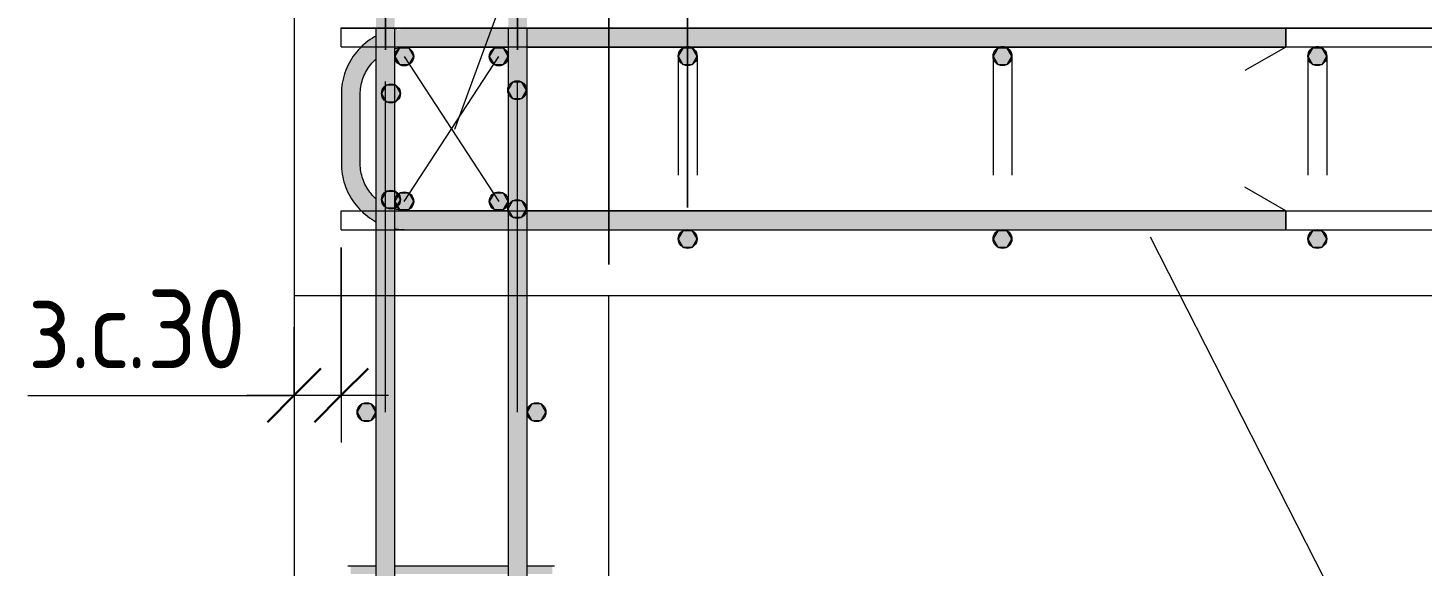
# Model space of a CAD drawing. Header units: millimetres. Extents: x 23200 to 49062, y -2858 to 35213.
# Drawn here: x 40986 to 41872, y -442 to -100 of the extents above; entities that cross this region are included whole.
import ezdxf

# ---------------------------------------------------------------- set-up
doc = ezdxf.new("R2010")
doc.units = ezdxf.units.MM
for name, color, linetype, lineweight in [('AA_Dim', 7, 'Continuous', 9), ('AA_Dim-20', 7, 'Continuous', 9), ('AA_Linii', 7, 'Continuous', 9), ('AA_Vinoska', 7, 'Continuous', 9), ('AF_Perekritie', 7, 'Continuous', 60), ('AF_Perekritie_Опалубка', 253, 'Continuous', 20), ('KR_Armatura', 7, 'Continuous', 20), ('KR_Armatura_Tonkie', 7, 'Continuous', 20)]:
    doc.layers.add(name, color=color, linetype=linetype, lineweight=lineweight)
doc.styles.add('ISOCPEUR_1', font='isocpeur.ttf', dxfattribs={"width": 0.9, "height": 50})
doc.dimstyles.new('00_Точн_3_знака__прозр__1', dxfattribs={"dimscale": 304.8, "dimtxt": 49.799059, "dimasz": 0.111549, "dimexe": 0.098425, "dimexo": 0.065617, "dimgap": 0.006562, "dimtad": 1, "dimdec": 3, "dimrnd": 0.001, "dimdsep": 46, "dimtxsty": 'ISOCPEUR_1', "dimblk1": 'OBLIQUE', "dimblk2": 'OBLIQUE', "dimsah": 1, "dimcen": 0.09, "dimdle": 0.098425, "dimazin": 0, "dimtfac": 1, "dimtdec": 4, "dimtix": 1, "dimtmove": 1, "dimatfit": 3, "dimfxl": 1, "dimtvp": 1, "dimtolj": 1, "dimtzin": 0, "dimlwd": 18, "dimlwe": 18, "dimarcsym": 2})
doc.dimstyles.new('05_Округл_5мм__прозр_', dxfattribs={"dimscale": 304.8, "dimtxt": 49.799059, "dimasz": 0.111549, "dimexe": 0.098425, "dimexo": 0.065617, "dimgap": 0.006562, "dimtad": 1, "dimdec": 0, "dimrnd": 5, "dimdsep": 46, "dimtxsty": 'ISOCPEUR_1', "dimblk1": 'OBLIQUE', "dimblk2": 'OBLIQUE', "dimsah": 1, "dimcen": 0.09, "dimdle": 0.098425, "dimazin": 0, "dimtfac": 1, "dimtdec": 4, "dimtix": 1, "dimtmove": 1, "dimatfit": 3, "dimfxl": 1, "dimtvp": 1, "dimtolj": 1, "dimtzin": 0, "dimlwd": 18, "dimlwe": 18, "dimarcsym": 2})
doc.dimstyles.new('05_Округл_5мм__прозр__1', dxfattribs={"dimscale": 304.8, "dimtxt": 49.799059, "dimasz": 0.111549, "dimexe": 0.098425, "dimexo": 0.065617, "dimgap": 0.006562, "dimtad": 1, "dimdec": 0, "dimrnd": 5, "dimdsep": 46, "dimtxsty": 'ISOCPEUR_1', "dimblk1": 'OBLIQUE', "dimblk2": 'OBLIQUE', "dimsah": 1, "dimcen": 0.09, "dimdle": 0.098425, "dimazin": 0, "dimtfac": 1, "dimtdec": 4, "dimtix": 1, "dimtmove": 0, "dimatfit": 3, "dimfxl": 1, "dimtvp": 1, "dimtolj": 1, "dimtzin": 0, "dimlwd": 18, "dimlwe": 18, "dimarcsym": 2})

# ---------------------------------------------------------------- blocks, each defined once
blk = doc.blocks.new('Перекрытия 2 - Перекрытия 1-3673030-Сечение 5')
at = {"layer": 'AF_Perekritie', "lineweight": 20}
for p, q in [((-34345, -270.13), (-34545, -270.13)), ((-34545, -270.13), (-34545, -1700)), ((-34345, -1700), (-34345, -270.13))]:
    blk.add_line(p, q, dxfattribs=at)
blk = doc.blocks.new('265_Выпуск П одной длины _НесАрм_РабПлоск_ - В1 _d12_-V55-Сечение 5')
at = {"layer": 'KR_Armatura_Tonkie'}
for p, q in [((-34493, -100.13), (-34493, -105.35)), ((-34481, -101.18), (-34481, -100.13)), ((-34481, -215), (-34481, -113.25)), ((-34409, -112.13), (-34409, -216.13)), ((-34397, -216.13), (-34397, -112.13)), ((-34493, -120), (-34493, -208.26)), ((-34493, -222.91), (-34493, -228.13)), ((-34493, -228.13), (-34493, -441.69)), ((-34481, -228.13), (-34481, -227.07)), ((-34481, -441.7), (-34481, -228.13)), ((-34409, -228.13), (-34409, -441.68)), ((-34397, -441.68), (-34397, -228.13))]:
    blk.add_line(p, q, dxfattribs=at)
blk = doc.blocks.new('265_Выпуск П одной длины _НесАрм_РабПлоск_ - В1 _d12_-V56-Сечение 5')
at = {"layer": 'KR_Armatura_Tonkie'}
for points in [[(-34493, -1906), (-34481, -1906), (-34481.2, 430), (-34493, 430), (-34492.8, -454.41), (-34481.27, -454.51), (-34481.43, -460.41), (-34493, -460.41), (-34492.8, -854.41), (-34481.27, -854.51), (-34481.27, -860.41), (-34493, -860.41), (-34492.8, -1254.41), (-34481.27, -1254.51), (-34481.27, -1260.41), (-34493, -1260.41), (-34492.8, -1654.41), (-34481.27, -1654.51), (-34481.27, -1660.41), (-34493, -1660.41), (-34493, -1897.57)], [(-34403, -1906), (-34397, -1906), (-34397.2, -1660.41), (-34408.73, -1660.31), (-34408.73, -1654.41), (-34397, -1654.41), (-34397.2, -1260.41), (-34408.73, -1260.31), (-34408.63, -1254.41), (-34397, -1254.41), (-34397.2, -860.41), (-34408.73, -860.31), (-34408.53, -854.41), (-34397, -854.41), (-34397.2, -460.41), (-34408.73, -460.31), (-34408.73, -454.41), (-34397, -454.41), (-34397.2, 430), (-34409, 430), (-34408.77, -1906), (-34404.55, -1906)]]:
    blk.add_hatch(color=256, dxfattribs=at).paths.add_polyline_path(points)
for p, q in [((-34493, -100.13), (-34493, -111.81)), ((-34481, -111.81), (-34481, -100.13)), ((-34409, -100.13), (-34409, -111.81)), ((-34397, -111.81), (-34397, -100.13)), ((-34493, -112.13), (-34493, -216.13)), ((-34481, -216.13), (-34481, -112.13)), ((-34409, -112.13), (-34409, -216.13)), ((-34397, -216.13), (-34397, -112.13)), ((-34493, -216.13), (-34493, -228.13)), ((-34481, -228.13), (-34481, -216.13)), ((-34409, -216.13), (-34409, -228.13)), ((-34397, -228.13), (-34397, -216.13)), ((-34493, -228.13), (-34493, -454.45)), ((-34481, -1752), (-34481, -228.13)), ((-34409, -228.13), (-34409, -1752)), ((-34397, -454.41), (-34397, -228.13))]:
    blk.add_line(p, q, dxfattribs=at)
blk = doc.blocks.new('350_Стержень П торец СК-СГ _НесАрм_РабПлоск_ - 350_Стержень П торец СК-СГ _НесАрм_РабПлоск_-3878985-Сечение 5')
at = {"layer": 'KR_Armatura_Tonkie'}
for p, q in [((-34409, -100.13), (-34472.98, -100.13)), ((-33914.98, -100.13), (-34397, -100.13)), ((-33914.98, -111.84), (-33914.98, -100.33)), ((-33914.98, -100.33), (-33914.98, -111.84)), ((-34472.98, -112.13), (-34409, -112.13)), ((-34397, -112.13), (-34295.96, -112.13)), ((-34294.02, -112.13), (-34095.96, -112.13)), ((-34094.02, -112.13), (-33914.98, -112.13)), ((-33914.98, -112.13), (-33940.96, -127.13)), ((-34514.98, -142.13), (-34514.98, -186.13)), ((-34502.98, -186.13), (-34502.98, -142.13)), ((-33914.98, -216.13), (-33940.96, -201.13)), ((-34409, -216.13), (-34472.98, -216.13)), ((-33914.98, -216.13), (-34397, -216.13)), ((-33914.98, -216.33), (-33914.98, -227.92)), ((-33914.98, -227.92), (-33914.98, -216.33)), ((-34472.98, -228.13), (-34409, -228.13)), ((-34397, -228.13), (-33914.98, -228.13))]:
    blk.add_line(p, q, dxfattribs=at)
at = {"layer": 'KR_Armatura_Tonkie', "flags": 128}
for points in [[(-34493, -105.21), (-34493.85, -105.68), (-34495.29, -106.54), (-34496.7, -107.46), (-34498.06, -108.44), (-34499.39, -109.47), (-34500.68, -110.55), (-34501.92, -111.68), (-34502.04, -111.81)], [(-34472.98, -100.13), (-34474.66, -100.16), (-34476.34, -100.26), (-34478.01, -100.43), (-34479.67, -100.66), (-34481.05, -100.91)], [(-34502.36, -112.13), (-34503.11, -112.87), (-34504.26, -114.09), (-34505.35, -115.37), (-34506.4, -116.68), (-34507.39, -118.04), (-34508.32, -119.43), (-34509.2, -120.87), (-34510.02, -122.33), (-34510.79, -123.83), (-34511.49, -125.36), (-34512.13, -126.91), (-34512.7, -128.49), (-34513.22, -130.09), (-34513.67, -131.7), (-34514.05, -133.34), (-34514.37, -134.99), (-34514.62, -136.65), (-34514.81, -138.32), (-34514.93, -140), (-34514.98, -141.67), (-34514.98, -142.13)], [(-34514.98, -186.13), (-34514.95, -187.81), (-34514.85, -189.48), (-34514.68, -191.16), (-34514.45, -192.82), (-34514.14, -194.47), (-34513.78, -196.11), (-34513.35, -197.73), (-34512.85, -199.34), (-34512.29, -200.92), (-34511.67, -202.48), (-34510.98, -204.02), (-34510.24, -205.52), (-34509.43, -207), (-34508.57, -208.44), (-34507.65, -209.84), (-34506.67, -211.21), (-34505.64, -212.54), (-34504.56, -213.82), (-34503.43, -215.06), (-34502.37, -216.13)], [(-34502.24, -216.26), (-34501.02, -217.4), (-34499.74, -218.5), (-34498.43, -219.54), (-34497.07, -220.53), (-34495.67, -221.47), (-34494.24, -222.35), (-34493, -223.05)], [(-34481, -227.35), (-34480.12, -227.52), (-34478.46, -227.77), (-34476.79, -227.95), (-34475.11, -228.07), (-34473.44, -228.13), (-34472.98, -228.13)]]:
    blk.add_lwpolyline(points, dxfattribs=at)
blk = doc.blocks.new('350_Стержень П торец СК-СГ _НесАрм_РабПлоск_ - 350_Стержень П торец СК-СГ _НесАрм_РабПлоск_-V58-Сечение 5')
at = {"layer": 'KR_Armatura_Tonkie'}
h = blk.add_hatch(color=256, dxfattribs=at)
h.paths.add_polyline_path([(-34514.98, -142.13), (-34502.98, -142.13), (-34501.96, -134.36), (-34498.64, -126.71), (-34494.2, -120.91), (-34493, -120), (-34493, -105.35), (-34493.98, -105.75), (-34502.68, -112.43), (-34509.36, -121.13), (-34513.55, -131.26), (-34514.35, -137.32)])
h.paths.add_polyline_path([(-34481, -113.25), (-34480.75, -113.15), (-34472.98, -111.92), (-34472.98, -100.13), (-34481, -101.39), (-34481, -113.18)])
h = blk.add_hatch(color=256, dxfattribs=at)
h.paths.add_polyline_path([(-33992.67, -112.13), (-33914.98, -111.92), (-33914.98, -100.13), (-34397, -100.33), (-34397, -112.13), (-34006.76, -112.13)])
h.paths.add_polyline_path([(-34443.52, -112.13), (-34409, -111.92), (-34409, -100.13), (-34472.98, -100.33), (-34472.98, -112.13), (-34457.61, -112.13)])
blk.add_hatch(color=256, dxfattribs=at).paths.add_polyline_path([(-34514.18, -186.13), (-34502.98, -186.13), (-34503.19, -142.13), (-34514.98, -142.13), (-34514.78, -186.13)])
h = blk.add_hatch(color=256, dxfattribs=at)
h.paths.add_polyline_path([(-34472.98, -228.13), (-34472.98, -216.13), (-34481, -215.11), (-34481, -227.07), (-34479.09, -227.32)])
h.paths.add_polyline_path([(-34493, -222.91), (-34493.14, -208.15), (-34494.2, -207.34), (-34498.98, -201.1), (-34501.96, -193.89), (-34503.19, -186.13), (-34514.98, -186.13), (-34513.55, -197), (-34509.36, -207.13), (-34502.29, -216.13), (-34493.98, -222.5)])
h = blk.add_hatch(color=256, dxfattribs=at)
h.paths.add_polyline_path([(-33992.67, -228.13), (-33914.98, -227.92), (-33914.98, -216.13), (-34397, -216.33), (-34397, -228.13), (-34105.39, -228.13)])
h.paths.add_polyline_path([(-34471.69, -228.13), (-34409, -227.92), (-34409, -216.13), (-34472.98, -216.33), (-34472.98, -228.13)])
for p, q in [((-34409, -100.13), (-34472.98, -100.13)), ((-33914.98, -100.13), (-34397, -100.13)), ((-33914.98, -100.13), (-33914.98, -111.92)), ((-33914.98, -111.84), (-33914.98, -100.33)), ((-34472.98, -112.13), (-34409, -112.13)), ((-34397, -112.13), (-34295.96, -112.13)), ((-34294.02, -112.13), (-34095.96, -112.13)), ((-34094.02, -112.13), (-33914.98, -112.13)), ((-33914.98, -112.13), (-33940.96, -127.13)), ((-33914.98, -111.92), (-33914.98, -112.13)), ((-34514.98, -142.13), (-34514.98, -186.13)), ((-34502.98, -186.13), (-34502.98, -142.13)), ((-33914.98, -216.13), (-33940.96, -201.13)), ((-34409, -216.13), (-34472.98, -216.13)), ((-33914.98, -216.13), (-34397, -216.13)), ((-33914.98, -216.13), (-33914.98, -228.13)), ((-33914.98, -227.92), (-33914.98, -216.33)), ((-34472.98, -228.13), (-34409, -228.13)), ((-34397, -228.13), (-33914.98, -228.13))]:
    blk.add_line(p, q, dxfattribs=at)
at = {"layer": 'KR_Armatura_Tonkie', "flags": 128}
for points in [[(-34493, -105.21), (-34493.85, -105.68), (-34495.29, -106.54), (-34496.7, -107.46), (-34498.06, -108.44), (-34499.39, -109.47), (-34500.68, -110.55), (-34501.92, -111.68), (-34502.04, -111.81)], [(-34472.98, -100.13), (-34474.66, -100.16), (-34476.34, -100.26), (-34478.01, -100.43), (-34479.67, -100.66), (-34481.05, -100.91)], [(-34502.36, -112.13), (-34503.11, -112.87), (-34504.26, -114.09), (-34505.35, -115.37), (-34506.4, -116.68), (-34507.39, -118.04), (-34508.32, -119.43), (-34509.2, -120.87), (-34510.02, -122.33), (-34510.79, -123.83), (-34511.49, -125.36), (-34512.13, -126.91), (-34512.7, -128.49), (-34513.22, -130.09), (-34513.67, -131.7), (-34514.05, -133.34), (-34514.37, -134.99), (-34514.62, -136.65), (-34514.81, -138.32), (-34514.93, -140), (-34514.98, -141.67), (-34514.98, -142.13)], [(-34481, -113.23), (-34480.43, -113.07), (-34479.26, -112.79), (-34478.08, -112.56), (-34476.89, -112.38), (-34475.7, -112.25), (-34474.51, -112.17), (-34473.31, -112.13), (-34472.98, -112.13)], [(-34502.98, -142.13), (-34502.96, -140.93), (-34502.89, -139.73), (-34502.77, -138.54), (-34502.6, -137.35), (-34502.38, -136.17), (-34502.12, -135), (-34501.81, -133.84), (-34501.46, -132.69), (-34501.06, -131.56), (-34500.61, -130.45), (-34500.12, -129.35), (-34499.59, -128.27), (-34499.02, -127.22), (-34498.4, -126.19), (-34497.74, -125.19), (-34497.04, -124.21), (-34496.31, -123.26), (-34495.54, -122.35), (-34494.73, -121.46), (-34493.88, -120.61), (-34493.01, -119.79)], [(-34514.98, -186.13), (-34514.95, -187.81), (-34514.85, -189.48), (-34514.68, -191.16), (-34514.45, -192.82), (-34514.14, -194.47), (-34513.78, -196.11), (-34513.35, -197.73), (-34512.85, -199.34), (-34512.29, -200.92), (-34511.67, -202.48), (-34510.98, -204.02), (-34510.24, -205.52), (-34509.43, -207), (-34508.57, -208.44), (-34507.65, -209.84), (-34506.67, -211.21), (-34505.64, -212.54), (-34504.56, -213.82), (-34503.43, -215.06), (-34502.37, -216.13)], [(-34493, -208.47), (-34493.65, -207.87), (-34494.5, -207.03), (-34495.32, -206.15), (-34496.1, -205.24), (-34496.85, -204.3), (-34497.56, -203.33), (-34498.23, -202.34), (-34498.85, -201.31), (-34499.44, -200.27), (-34499.99, -199.2), (-34500.49, -198.11), (-34500.94, -197), (-34501.36, -195.87), (-34501.72, -194.73), (-34502.04, -193.57), (-34502.32, -192.4), (-34502.55, -191.23), (-34502.73, -190.04), (-34502.86, -188.85), (-34502.94, -187.65), (-34502.98, -186.45), (-34502.98, -186.13)], [(-34502.24, -216.26), (-34501.02, -217.4), (-34499.74, -218.5), (-34498.43, -219.54), (-34497.07, -220.53), (-34495.67, -221.47), (-34494.24, -222.35), (-34493, -223.05)], [(-34472.98, -216.13), (-34474.18, -216.1), (-34475.38, -216.03), (-34476.57, -215.91), (-34477.76, -215.74), (-34478.94, -215.53), (-34480.11, -215.27), (-34481, -215.03)], [(-34481, -227.35), (-34480.12, -227.52), (-34478.46, -227.77), (-34476.79, -227.95), (-34475.11, -228.07), (-34473.44, -228.13), (-34472.98, -228.13)]]:
    blk.add_lwpolyline(points, dxfattribs=at)
blk = doc.blocks.new('261_Шпилька массив _НесАрм_РабПлоск_ - 6 А240-3909378-Сечение 5')
at = {"layer": 'KR_Armatura_Tonkie', "flags": 128}
for points in [[(-34509, -441.68), (-34509.44, -441.69), (-34509.89, -441.71), (-34510.33, -441.74), (-34510.77, -441.78)], [(-34379.55, -441.75), (-34379.99, -441.71), (-34380.44, -441.69), (-34380.88, -441.68), (-34381, -441.68)]]:
    blk.add_lwpolyline(points, dxfattribs=at)
blk = doc.blocks.new('261_Шпилька массив _НесАрм_РабПлоск_ - 6 А240-3909201-Сечение 5')
at = {"layer": 'KR_Armatura_Tonkie'}
h = blk.add_hatch(color=256, dxfattribs=at)
h.paths.add_polyline_path([(-34443.52, -446.8), (-34409, -446.67), (-34409, -441.68), (-34481, -441.85), (-34481, -446.8), (-34457.61, -446.8)])
h.paths.add_polyline_path([(-34508.37, -446.8), (-34493, -446.8), (-34493, -441.68), (-34509, -441.78), (-34509, -446.8)])
h.paths.add_polyline_path([(-34381, -446.8), (-34381, -441.68), (-34397, -441.78), (-34397, -446.8), (-34387.09, -446.8)])
for p, q in [((-34493, -441.68), (-34509, -441.68)), ((-34409, -441.68), (-34481, -441.68)), ((-34381, -441.68), (-34397, -441.68))]:
    blk.add_line(p, q, dxfattribs=at)
at = {"layer": 'KR_Armatura_Tonkie', "flags": 128}
for points in [[(-34509, -441.68), (-34509.44, -441.69), (-34509.89, -441.71), (-34510.33, -441.74), (-34510.77, -441.78)], [(-34379.55, -441.75), (-34379.99, -441.71), (-34380.44, -441.69), (-34380.88, -441.68), (-34381, -441.68)]]:
    blk.add_lwpolyline(points, dxfattribs=at)
blk = doc.blocks.new('DIMBLOCK148-Сечение 5')
at = {"layer": 'AA_Dim-20', "lineweight": 18}
for p, q in [((41155.33, -50), (41155.33, 449.72)), ((41213.33, -114), (41213.33, 449.72)), ((41079.2, 419.72), (41162.4, 419.72)), ((41125.33, 419.72), (41213.33, 419.72)), ((41155.33, 419.72), (41155.33, -50)), ((41162.4, 419.72), (41184.33, 419.72)), ((41213.33, 419.72), (41213.33, -114))]:
    blk.add_line(p, q, dxfattribs=at)
at = {"layer": 'AA_Dim-20', "lineweight": 30}
for p, q in [((41155.33, 419.72), (41172.33, 436.72)), ((41213.33, 419.72), (41230.33, 436.72)), ((41155.33, 419.72), (41138.33, 402.72)), ((41213.33, 419.72), (41196.33, 402.72))]:
    blk.add_line(p, q, dxfattribs=at)
at = {"layer": 'AA_Dim-20', "color": 0, "lineweight": 18, "insert": (41079.2, 487.04), "char_height": 50, "width": 75.8478, "attachment_point": 1, "line_spacing_factor": 1.149209, "style": 'ISOCPEUR_1'}
blk.add_mtext('60', dxfattribs=at)
blk = doc.blocks.new('_Oblique')
at = {"color": 0, "linetype": 'ByBlock', "lineweight": -2}
blk.add_line((-0.5, -0.5), (0.5, 0.5), dxfattribs=at)
blk = doc.blocks.new('DIMBLOCK149-Сечение 5')
at = {"layer": 'AA_Dim-20', "lineweight": 18}
for p, q in [((41144.84, 517.08), (41228.05, 517.08)), ((41228.05, 517.08), (41255.33, 419.72)), ((41213.33, -114), (41213.33, 449.72)), ((41297.33, -114), (41297.33, 449.72)), ((41213.33, 419.72), (41297.33, 419.72)), ((41213.33, 419.72), (41213.33, -114)), ((41297.33, 419.72), (41297.33, -114))]:
    blk.add_line(p, q, dxfattribs=at)
at = {"layer": 'AA_Dim-20', "lineweight": 30}
for p, q in [((41213.33, 419.72), (41230.33, 436.72)), ((41297.33, 419.72), (41314.33, 436.72)), ((41213.33, 419.72), (41196.33, 402.72)), ((41297.33, 419.72), (41280.33, 402.72))]:
    blk.add_line(p, q, dxfattribs=at)
at = {"layer": 'AA_Dim-20', "color": 0, "lineweight": 18, "insert": (41144.84, 584.4), "char_height": 50, "width": 75.8478, "attachment_point": 1, "line_spacing_factor": 1.149209, "style": 'ISOCPEUR_1'}
blk.add_mtext('85', dxfattribs=at)
blk = doc.blocks.new('DIMBLOCK150-Сечение 5')
at = {"layer": 'AA_Dim-20', "lineweight": 18}
for p, q in [((41344.02, 517.08), (41326.33, 419.72)), ((41427.22, 517.08), (41344.02, 517.08)), ((41297.33, -114), (41297.33, 449.72)), ((41355.33, -250.13), (41355.33, 449.72)), ((41297.33, 419.72), (41355.33, 419.72)), ((41297.33, 419.72), (41297.33, -114)), ((41355.33, 419.72), (41355.33, -250.13))]:
    blk.add_line(p, q, dxfattribs=at)
at = {"layer": 'AA_Dim-20', "lineweight": 30}
for p, q in [((41297.33, 419.72), (41314.33, 436.72)), ((41355.33, 419.72), (41372.33, 436.72)), ((41297.33, 419.72), (41280.33, 402.72)), ((41355.33, 419.72), (41338.33, 402.72))]:
    blk.add_line(p, q, dxfattribs=at)
at = {"layer": 'AA_Dim-20', "color": 0, "lineweight": 18, "insert": (41364.02, 584.4), "char_height": 50, "width": 75.8478, "attachment_point": 1, "line_spacing_factor": 1.149209, "style": 'ISOCPEUR_1'}
blk.add_mtext('60', dxfattribs=at)
blk = doc.blocks.new('DIMBLOCK151-Сечение 5')
at = {"layer": 'AA_Dim-20', "lineweight": 18}
for p, q in [((41355.33, -250.13), (41355.33, 449.72)), ((41405.34, -214), (41405.34, 449.72)), ((41355.33, 419.72), (41405.34, 419.72)), ((41355.33, 419.72), (41355.33, -250.13)), ((41412.2, 419.72), (41380.33, 419.72)), ((41405.34, 419.72), (41405.34, -214)), ((41495.41, 419.72), (41412.2, 419.72))]:
    blk.add_line(p, q, dxfattribs=at)
at = {"layer": 'AA_Dim-20', "lineweight": 30}
for p, q in [((41355.33, 419.72), (41372.33, 436.72)), ((41405.34, 419.72), (41422.34, 436.72)), ((41355.33, 419.72), (41338.33, 402.72)), ((41405.34, 419.72), (41388.34, 402.72))]:
    blk.add_line(p, q, dxfattribs=at)
at = {"layer": 'AA_Dim-20', "color": 0, "lineweight": 18, "insert": (41432.2, 487.04), "char_height": 50, "width": 75.8478, "attachment_point": 1, "line_spacing_factor": 1.149209, "style": 'ISOCPEUR_1'}
blk.add_mtext('50', dxfattribs=at)
blk = doc.blocks.new('DIMBLOCK152-Сечение 5')
at = {"layer": 'AA_Dim-20', "lineweight": 18}
for p, q in [((41405.34, -214), (41405.34, 449.72)), ((42605.34, -208), (42605.34, 449.72)), ((41405.34, 419.72), (42605.34, 419.72)), ((41405.34, 419.72), (41405.34, -214)), ((42605.34, 419.72), (42605.34, -208))]:
    blk.add_line(p, q, dxfattribs=at)
at = {"layer": 'AA_Dim-20', "lineweight": 30}
for p, q in [((41405.34, 419.72), (41422.34, 436.72)), ((42605.34, 419.72), (42622.34, 436.72)), ((41405.34, 419.72), (41388.34, 402.72)), ((42605.34, 419.72), (42588.34, 402.72))]:
    blk.add_line(p, q, dxfattribs=at)
at = {"layer": 'AA_Dim-20', "color": 0, "lineweight": 18, "insert": (41946.44, 487.04), "char_height": 50, "width": 141.3527, "attachment_point": 1, "line_spacing_factor": 1.149209, "style": 'ISOCPEUR_1'}
blk.add_mtext('1200', dxfattribs=at)
blk = doc.blocks.new('DIMBLOCK159-Сечение 5')
at = {"layer": 'AA_Dim-20', "lineweight": 18}
for p, q in [((41185.33, -239.41), (41185.33, -363.3)), ((41185.33, -333.3), (41185.33, -239.41)), ((41155.33, -290), (41155.33, -363.3)), ((41155.33, -333.3), (41155.33, -290)), ((40986.21, -333.45), (41152.74, -333.45)), ((41125.33, -333.3), (41215.33, -333.3)), ((41152.74, -333.45), (41170.33, -333.3))]:
    blk.add_line(p, q, dxfattribs=at)
at = {"layer": 'AA_Dim-20', "lineweight": 30}
for p, q in [((41155.33, -333.3), (41172.33, -316.3)), ((41185.33, -333.3), (41202.33, -316.3)), ((41155.33, -333.3), (41138.33, -350.3)), ((41185.33, -333.3), (41168.33, -350.3))]:
    blk.add_line(p, q, dxfattribs=at)
at = {"layer": 'AA_Dim-20', "color": 0, "lineweight": 18, "insert": (40986.21, -266.13), "char_height": 50, "width": 175.829, "attachment_point": 1, "line_spacing_factor": 1.149209, "style": 'ISOCPEUR_1'}
blk.add_mtext('з.с.30', dxfattribs=at)

msp = doc.modelspace()

# ---------------------------------------------------------------- hatches: boundary and pattern name
at = {"layer": 'KR_Armatura', "lineweight": 9}
h = msp.add_hatch(color=256, dxfattribs=at)
edge = h.paths.add_edge_path()
edge.add_arc((41225.3279, -118.1276), 6, 0, 360)
for points in [[(41228.3279, -123.3238), (41231.3279, -118.1276), (41228.3279, -112.9315), (41222.3279, -112.9315), (41219.3279, -118.1276), (41222.3279, -123.3238)], [(41284.9883, -123.3238), (41288.3279, -123.3238), (41291.3279, -118.1276), (41288.3279, -112.9315), (41282.3279, -112.9315), (41279.3279, -118.1276), (41282.3279, -123.3238)], [(41228.3279, -215.3238), (41231.3279, -210.1276), (41228.3279, -204.9315), (41222.3279, -204.9315), (41219.3279, -210.1276), (41222.3279, -215.3238)], [(41288.3279, -215.3238), (41291.3279, -210.1276), (41288.3279, -204.9315), (41282.3279, -204.9315), (41279.3279, -210.1276), (41282.3279, -215.3238), (41284.9883, -215.3238)], [(41198.3279, -349.1958), (41204.3279, -349.1958), (41207.3279, -343.9996), (41204.3279, -338.8035), (41198.3279, -338.8035), (41195.3279, -343.9996)], [(41306.3279, -349.1958), (41312.3279, -349.1958), (41315.3279, -343.9996), (41312.3279, -338.8035), (41306.3279, -338.8035), (41303.3279, -343.9996)]]:
    msp.add_hatch(color=256, dxfattribs=at).paths.add_polyline_path(points)
h = msp.add_hatch(color=256, dxfattribs=at)
edge = h.paths.add_edge_path()
edge.add_arc((41285.3279, -118.1276), 6, 0, 360)
at = {"layer": 'KR_Armatura'}
h = msp.add_hatch(color=256, dxfattribs=at)
edge = h.paths.add_edge_path()
edge.add_arc((41405.3369, -117.9996), 6, 0, 360)
for points in [[(41402.3369, -123.1958), (41408.3369, -123.1958), (41411.3369, -117.9996), (41408.3369, -112.8035), (41402.3369, -112.8035), (41399.3369, -117.9996)], [(41608.3369, -123.1958), (41611.3369, -117.9996), (41608.3369, -112.8035), (41602.3369, -112.8035), (41599.3369, -117.9996), (41602.3369, -123.1958)], [(41802.3369, -123.1958), (41808.3369, -123.1958), (41811.3369, -117.9996), (41808.3369, -112.8035), (41802.3369, -112.8035), (41799.3369, -117.9996)], [(41213.8724, -146.847), (41219.8724, -146.847), (41222.8724, -141.6509), (41219.8724, -136.4547), (41213.8724, -136.4547), (41210.8724, -141.6509)], [(41294.0324, -144.7644), (41300.0324, -144.7644), (41303.0324, -139.5683), (41300.0324, -134.3721), (41294.0324, -134.3721), (41291.0324, -139.5683)], [(41300.0324, -220.2319), (41303.0324, -215.0358), (41300.0324, -209.8396), (41294.0324, -209.8396), (41291.0324, -215.0358), (41294.0324, -220.2319), (41299.0772, -220.2319)], [(41402.3369, -239.2295), (41408.3369, -239.2295), (41411.3369, -234.0334), (41408.3369, -228.8372), (41402.3369, -228.8372), (41399.3369, -234.0334)], [(41602.3369, -239.2295), (41608.3369, -239.2295), (41611.3369, -234.0334), (41608.3369, -228.8372), (41602.3369, -228.8372), (41599.3369, -234.0334)], [(41802.3369, -239.2295), (41808.3369, -239.2295), (41811.3369, -234.0334), (41808.3369, -228.8372), (41802.3369, -228.8372), (41799.3369, -234.0334)]]:
    msp.add_hatch(color=256, dxfattribs=at).paths.add_polyline_path(points)
h = msp.add_hatch(color=256, dxfattribs=at)
edge = h.paths.add_edge_path()
edge.add_arc((41605.3369, -117.9996), 6, 0, 360)
h = msp.add_hatch(color=256, dxfattribs=at)
edge = h.paths.add_edge_path()
edge.add_arc((41805.3369, -117.9996), 6, 0, 360)
h = msp.add_hatch(color=256, dxfattribs=at)
edge = h.paths.add_edge_path()
edge.add_arc((41216.8724, -141.6509), 6, 0, 360)
h = msp.add_hatch(color=256, dxfattribs=at)
edge = h.paths.add_edge_path()
edge.add_arc((41297.0324, -139.5683), 6, 0, 360)
at = {"layer": 'KR_Armatura', "lineweight": 9}
h = msp.add_hatch(color=256, dxfattribs=at)
edge = h.paths.add_edge_path()
edge.add_arc((41225.3279, -210.1276), 6, 0, 360)
h = msp.add_hatch(color=256, dxfattribs=at)
edge = h.paths.add_edge_path()
edge.add_arc((41285.3279, -210.1276), 6, 0, 360)
at = {"layer": 'KR_Armatura'}
h = msp.add_hatch(color=256, dxfattribs=at)
edge = h.paths.add_edge_path()
edge.add_arc((41297.0324, -215.0358), 6, 0, 360)
h = msp.add_hatch(color=256, dxfattribs=at)
edge = h.paths.add_edge_path()
edge.add_arc((41405.3369, -234.0334), 6, 0, 360)
h = msp.add_hatch(color=256, dxfattribs=at)
edge = h.paths.add_edge_path()
edge.add_arc((41605.3369, -234.0334), 6, 0, 360)
h = msp.add_hatch(color=256, dxfattribs=at)
edge = h.paths.add_edge_path()
edge.add_arc((41805.3369, -234.0334), 6, 0, 360)
at = {"layer": 'KR_Armatura', "lineweight": 9}
h = msp.add_hatch(color=256, dxfattribs=at)
edge = h.paths.add_edge_path()
edge.add_arc((41201.3279, -343.9996), 6, 0, 360)
h = msp.add_hatch(color=256, dxfattribs=at)
edge = h.paths.add_edge_path()
edge.add_arc((41309.3279, -343.9996), 6, 0, 360)
at = {"layer": 'KR_Armatura_Tonkie'}
h = msp.add_hatch(color=256, dxfattribs=at)
edge = h.paths.add_edge_path()
edge.add_arc((41405.3369, -117.9996), 6, 0, 360)
for points in [[(41402.3369, -123.1958), (41408.3369, -123.1958), (41411.3369, -117.9996), (41408.3369, -112.8035), (41402.3369, -112.8035), (41399.3369, -117.9996)], [(41608.3369, -123.1958), (41611.3369, -117.9996), (41608.3369, -112.8035), (41602.3369, -112.8035), (41599.3369, -117.9996), (41602.3369, -123.1958)], [(41802.3369, -123.1958), (41808.3369, -123.1958), (41811.3369, -117.9996), (41808.3369, -112.8035), (41802.3369, -112.8035), (41799.3369, -117.9996)], [(41219.8724, -214.2319), (41222.8724, -209.0358), (41219.8724, -203.8396), (41213.8724, -203.8396), (41210.8724, -209.0358), (41213.8724, -214.2319), (41214.5442, -214.2319)]]:
    msp.add_hatch(color=256, dxfattribs=at).paths.add_polyline_path(points)
h = msp.add_hatch(color=256, dxfattribs=at)
edge = h.paths.add_edge_path()
edge.add_arc((41605.3369, -117.9996), 6, 0, 360)
h = msp.add_hatch(color=256, dxfattribs=at)
edge = h.paths.add_edge_path()
edge.add_arc((41805.3369, -117.9996), 6, 0, 360)
h = msp.add_hatch(color=256, dxfattribs=at)
edge = h.paths.add_edge_path()
edge.add_arc((41216.8724, -209.0358), 6, 0, 360)

# ---------------------------------------------------------------- linework, layer by layer
at = {"layer": 'AA_Linii'}
for p, q in [((41225.3279, -118.1276), (41285.3279, -210.1276)), ((41225.3279, -210.1276), (41285.3279, -118.1276)), ((41213.3279, -343.9996), (41213.3279, -133.9996)), ((41297.3279, -343.9996), (41297.3279, -133.9996))]:
    msp.add_line(p, q, dxfattribs=at)
at = {"layer": 'AA_Vinoska'}
for p, q in [((41257.3694, -164.4018), (41344.1098, 71.8041)), ((41699.0894, -232.5847), (41840.6559, -510.2836))]:
    msp.add_line(p, q, dxfattribs=at)
at = {"layer": 'AF_Perekritie_Опалубка'}
for p, q in [((41155.3279, -69.9996), (41155.3279, -269.9996)), ((41155.3279, -269.9996), (43885.3279, -269.9996))]:
    msp.add_line(p, q, dxfattribs=at)
at = {"layer": 'KR_Armatura', "lineweight": 9}
for p, q in [((41222.3279, -112.9315), (41219.3279, -118.1276)), ((41228.3279, -112.9315), (41222.3279, -112.9315)), ((41231.3279, -118.1276), (41228.3279, -112.9315)), ((41282.3279, -112.9315), (41279.3279, -118.1276)), ((41288.3279, -112.9315), (41282.3279, -112.9315)), ((41291.3279, -118.1276), (41288.3279, -112.9315)), ((41219.3279, -118.1276), (41222.3279, -123.3238)), ((41222.3279, -123.3238), (41228.3279, -123.3238)), ((41228.3279, -123.3238), (41231.3279, -118.1276)), ((41279.3279, -118.1276), (41282.3279, -123.3238)), ((41282.3279, -123.3238), (41284.9883, -123.3238)), ((41284.9883, -123.3238), (41288.3279, -123.3238)), ((41288.3279, -123.3238), (41291.3279, -118.1276)), ((41222.3279, -204.9315), (41219.3279, -210.1276)), ((41219.3279, -210.1276), (41222.3279, -215.3238)), ((41228.3279, -204.9315), (41222.3279, -204.9315)), ((41231.3279, -210.1276), (41228.3279, -204.9315)), ((41228.3279, -215.3238), (41231.3279, -210.1276)), ((41282.3279, -204.9315), (41279.3279, -210.1276)), ((41279.3279, -210.1276), (41282.3279, -215.3238)), ((41288.3279, -204.9315), (41282.3279, -204.9315)), ((41291.3279, -210.1276), (41288.3279, -204.9315)), ((41288.3279, -215.3238), (41291.3279, -210.1276)), ((41222.3279, -215.3238), (41228.3279, -215.3238)), ((41282.3279, -215.3238), (41284.9883, -215.3238)), ((41284.9883, -215.3238), (41288.3279, -215.3238)), ((41198.3279, -338.8035), (41195.3279, -343.9996)), ((41195.3279, -343.9996), (41198.3279, -349.1958)), ((41204.3279, -338.8035), (41198.3279, -338.8035)), ((41207.3279, -343.9996), (41204.3279, -338.8035)), ((41204.3279, -349.1958), (41207.3279, -343.9996)), ((41306.3279, -338.8035), (41303.3279, -343.9996)), ((41303.3279, -343.9996), (41306.3279, -349.1958)), ((41312.3279, -338.8035), (41306.3279, -338.8035)), ((41315.3279, -343.9996), (41312.3279, -338.8035)), ((41312.3279, -349.1958), (41315.3279, -343.9996)), ((41198.3279, -349.1958), (41204.3279, -349.1958)), ((41306.3279, -349.1958), (41312.3279, -349.1958))]:
    msp.add_line(p, q, dxfattribs=at)
at = {"layer": 'KR_Armatura'}
for p, q in [((41402.3369, -112.8035), (41399.3369, -117.9996)), ((41408.3369, -112.8035), (41402.3369, -112.8035)), ((41411.3369, -117.9996), (41408.3369, -112.8035)), ((41602.3369, -112.8035), (41599.3369, -117.9996)), ((41608.3369, -112.8035), (41602.3369, -112.8035)), ((41611.3369, -117.9996), (41608.3369, -112.8035)), ((41802.3369, -112.8035), (41799.3369, -117.9996)), ((41808.3369, -112.8035), (41802.3369, -112.8035)), ((41811.3369, -117.9996), (41808.3369, -112.8035)), ((41399.3369, -117.9996), (41402.3369, -123.1958)), ((41402.3369, -123.1958), (41408.3369, -123.1958)), ((41408.3369, -123.1958), (41411.3369, -117.9996)), ((41599.3369, -117.9996), (41602.3369, -123.1958)), ((41602.3369, -123.1958), (41608.3369, -123.1958)), ((41608.3369, -123.1958), (41611.3369, -117.9996)), ((41799.3369, -117.9996), (41802.3369, -123.1958)), ((41802.3369, -123.1958), (41808.3369, -123.1958)), ((41808.3369, -123.1958), (41811.3369, -117.9996)), ((41213.8724, -136.4547), (41210.8724, -141.6509)), ((41210.8724, -141.6509), (41213.8724, -146.847)), ((41219.8724, -136.4547), (41213.8724, -136.4547)), ((41222.8724, -141.6509), (41219.8724, -136.4547)), ((41219.8724, -146.847), (41222.8724, -141.6509)), ((41294.0324, -134.3721), (41291.0324, -139.5683)), ((41291.0324, -139.5683), (41294.0324, -144.7644)), ((41300.0324, -134.3721), (41294.0324, -134.3721)), ((41303.0324, -139.5683), (41300.0324, -134.3721)), ((41300.0324, -144.7644), (41303.0324, -139.5683)), ((41213.8724, -146.847), (41219.8724, -146.847)), ((41294.0324, -144.7644), (41300.0324, -144.7644)), ((41294.0324, -209.8396), (41291.0324, -215.0358)), ((41300.0324, -209.8396), (41294.0324, -209.8396)), ((41303.0324, -215.0358), (41300.0324, -209.8396)), ((41291.0324, -215.0358), (41294.0324, -220.2319)), ((41294.0324, -220.2319), (41299.0772, -220.2319)), ((41299.0772, -220.2319), (41300.0324, -220.2319)), ((41300.0324, -220.2319), (41303.0324, -215.0358)), ((41402.3369, -228.8372), (41399.3369, -234.0334)), ((41408.3369, -228.8372), (41402.3369, -228.8372)), ((41411.3369, -234.0334), (41408.3369, -228.8372)), ((41602.3369, -228.8372), (41599.3369, -234.0334)), ((41608.3369, -228.8372), (41602.3369, -228.8372)), ((41611.3369, -234.0334), (41608.3369, -228.8372)), ((41802.3369, -228.8372), (41799.3369, -234.0334)), ((41808.3369, -228.8372), (41802.3369, -228.8372)), ((41811.3369, -234.0334), (41808.3369, -228.8372)), ((41399.3369, -234.0334), (41402.3369, -239.2295)), ((41408.3369, -239.2295), (41411.3369, -234.0334)), ((41599.3369, -234.0334), (41602.3369, -239.2295)), ((41608.3369, -239.2295), (41611.3369, -234.0334)), ((41799.3369, -234.0334), (41802.3369, -239.2295)), ((41808.3369, -239.2295), (41811.3369, -234.0334)), ((41402.3369, -239.2295), (41408.3369, -239.2295)), ((41602.3369, -239.2295), (41608.3369, -239.2295)), ((41802.3369, -239.2295), (41808.3369, -239.2295))]:
    msp.add_line(p, q, dxfattribs=at)
at = {"layer": 'KR_Armatura', "lineweight": 9}
for centre in [(41225.3279, -118.1276), (41285.3279, -118.1276), (41225.3279, -210.1276), (41285.3279, -210.1276), (41201.3279, -343.9996), (41309.3279, -343.9996)]:
    msp.add_circle(centre, 6, dxfattribs=at)
at = {"layer": 'KR_Armatura'}
for centre in [(41405.3369, -117.9996), (41605.3369, -117.9996), (41805.3369, -117.9996), (41216.8724, -141.6509), (41297.0324, -139.5683), (41297.0324, -215.0358), (41405.3369, -234.0334), (41605.3369, -234.0334), (41805.3369, -234.0334)]:
    msp.add_circle(centre, 6, dxfattribs=at)
at = {"layer": 'KR_Armatura_Tonkie'}
for p, q in [((41185.3279, -100), (44055.3279, -100)), ((41185.3279, -112), (41185.3279, -100)), ((41185.3279, -100.1276), (44055.3279, -100.1276)), ((41185.3279, -112.1276), (41185.3279, -100.1276)), ((41185.3279, -100.1276), (44055.3279, -100.1276)), ((41185.3279, -112.1276), (41185.3279, -100.1276)), ((41185.3279, -100.1276), (44055.3279, -100.1276)), ((41185.3279, -112.1276), (41185.3279, -100.1276)), ((41185.3279, -100.1276), (44055.3279, -100.1276)), ((41185.3279, -112.1276), (41185.3279, -100.1276)), ((41185.3279, -100.1276), (44055.3279, -100.1276)), ((41185.3279, -112.1276), (41185.3279, -100.1276)), ((41185.3279, -100.1276), (44055.3279, -100.1276)), ((41185.3279, -112.1276), (41185.3279, -100.1276)), ((41185.3279, -112), (44055.3279, -112)), ((41185.3279, -112.1276), (44055.3279, -112.1276)), ((41185.3279, -112.1276), (44055.3279, -112.1276)), ((41185.3279, -112.1276), (44055.3279, -112.1276)), ((41185.3279, -112.1276), (44055.3279, -112.1276)), ((41185.3279, -112.1276), (44055.3279, -112.1276)), ((41185.3279, -112.1276), (44055.3279, -112.1276)), ((41402.3369, -112.8035), (41399.3369, -117.9996)), ((41408.3369, -112.8035), (41402.3369, -112.8035)), ((41411.3369, -117.9996), (41408.3369, -112.8035)), ((41602.3369, -112.8035), (41599.3369, -117.9996)), ((41608.3369, -112.8035), (41602.3369, -112.8035)), ((41611.3369, -117.9996), (41608.3369, -112.8035)), ((41802.3369, -112.8035), (41799.3369, -117.9996)), ((41808.3369, -112.8035), (41802.3369, -112.8035)), ((41811.3369, -117.9996), (41808.3369, -112.8035)), ((41399.3369, -117.9996), (41399.3369, -121.8003)), ((41399.3369, -117.9996), (41402.3369, -123.1958)), ((41399.3369, -121.8003), (41399.3369, -193.5478)), ((41402.3369, -123.1958), (41408.3369, -123.1958)), ((41408.3369, -123.1958), (41411.3369, -117.9996)), ((41411.3369, -117.9996), (41411.3369, -121.8003)), ((41411.3369, -121.8003), (41411.3369, -193.5478)), ((41599.3369, -117.9996), (41599.3369, -121.8003)), ((41599.3369, -117.9996), (41602.3369, -123.1958)), ((41599.3369, -121.8003), (41599.3369, -193.5478)), ((41602.3369, -123.1958), (41608.3369, -123.1958)), ((41608.3369, -123.1958), (41611.3369, -117.9996)), ((41611.3369, -117.9996), (41611.3369, -121.8003)), ((41611.3369, -121.8003), (41611.3369, -193.5478)), ((41799.3369, -117.9996), (41799.3369, -121.8003)), ((41799.3369, -117.9996), (41802.3369, -123.1958)), ((41799.3369, -121.8003), (41799.3369, -193.5478)), ((41802.3369, -123.1958), (41808.3369, -123.1958)), ((41808.3369, -123.1958), (41811.3369, -117.9996)), ((41811.3369, -117.9996), (41811.3369, -121.8003)), ((41811.3369, -121.8003), (41811.3369, -193.5478)), ((41213.8724, -203.8396), (41210.8724, -209.0358)), ((41210.8724, -209.0358), (41213.8724, -214.2319)), ((41219.8724, -203.8396), (41213.8724, -203.8396)), ((41222.8724, -209.0358), (41219.8724, -203.8396)), ((41219.8724, -214.2319), (41222.8724, -209.0358)), ((41185.3279, -216.1276), (44055.3279, -216.1276)), ((41185.3279, -228.1276), (41185.3279, -216.1276)), ((41185.3279, -216.1276), (44055.3279, -216.1276)), ((41185.3279, -228.1276), (41185.3279, -216.1276)), ((41185.3279, -216.1276), (44055.3279, -216.1276)), ((41185.3279, -228.1276), (41185.3279, -216.1276)), ((41185.3279, -216.1276), (44055.3279, -216.1276)), ((41185.3279, -228.1276), (41185.3279, -216.1276)), ((41185.3279, -216.1276), (44055.3279, -216.1276)), ((41185.3279, -228.1276), (41185.3279, -216.1276)), ((41185.3279, -216.1276), (44055.3279, -216.1276)), ((41185.3279, -228.1276), (41185.3279, -216.1276)), ((41185.3279, -216.1276), (44055.3279, -216.1276)), ((41185.3279, -228.1276), (41185.3279, -216.1276)), ((41213.8724, -214.2319), (41214.5442, -214.2319)), ((41214.5442, -214.2319), (41219.8724, -214.2319)), ((41185.3279, -228.1276), (44055.3279, -228.1276)), ((41185.3279, -228.1276), (44055.3279, -228.1276)), ((41185.3279, -228.1276), (44055.3279, -228.1276)), ((41185.3279, -228.1276), (44055.3279, -228.1276)), ((41185.3279, -228.1276), (44055.3279, -228.1276)), ((41185.3279, -228.1276), (44055.3279, -228.1276)), ((41185.3279, -228.1276), (44055.3279, -228.1276))]:
    msp.add_line(p, q, dxfattribs=at)
for centre in [(41405.3369, -117.9996), (41605.3369, -117.9996), (41805.3369, -117.9996), (41216.8724, -209.0358)]:
    msp.add_circle(centre, 6, dxfattribs=at)
for centre, start, end in [((41405.3369, -117.9996), 99.3912769, 180), ((41405.3369, -117.9996), 80.6087231, 99.3912769), ((41405.3369, -117.9996), 360, 80.6087231), ((41605.3369, -117.9996), 99.3912769, 180), ((41605.3369, -117.9996), 80.6087231, 99.3912769), ((41605.3369, -117.9996), 360, 80.6087231), ((41805.3369, -117.9996), 99.3912769, 180), ((41805.3369, -117.9996), 80.6087231, 99.3912769), ((41805.3369, -117.9996), 360, 80.6087231)]:
    msp.add_arc(centre, 6, start, end, dxfattribs=at)

# ---------------------------------------------------------------- block references
at = {"layer": 'AF_Perekritie_Опалубка'}
msp.add_blockref('Перекрытия 2 - Перекрытия 1-3673030-Сечение 5', (75700.3279, 0), dxfattribs=at)
at = {"layer": 'KR_Armatura_Tonkie'}
for name in ['265_Выпуск П одной длины _НесАрм_РабПлоск_ - В1 _d12_-V55-Сечение 5', '265_Выпуск П одной длины _НесАрм_РабПлоск_ - В1 _d12_-V55-Сечение 5', '265_Выпуск П одной длины _НесАрм_РабПлоск_ - В1 _d12_-V55-Сечение 5', '265_Выпуск П одной длины _НесАрм_РабПлоск_ - В1 _d12_-V55-Сечение 5', '265_Выпуск П одной длины _НесАрм_РабПлоск_ - В1 _d12_-V55-Сечение 5', '265_Выпуск П одной длины _НесАрм_РабПлоск_ - В1 _d12_-V56-Сечение 5', '350_Стержень П торец СК-СГ _НесАрм_РабПлоск_ - 350_Стержень П торец СК-СГ _НесАрм_РабПлоск_-3878985-Сечение 5', '350_Стержень П торец СК-СГ _НесАрм_РабПлоск_ - 350_Стержень П торец СК-СГ _НесАрм_РабПлоск_-3878985-Сечение 5', '350_Стержень П торец СК-СГ _НесАрм_РабПлоск_ - 350_Стержень П торец СК-СГ _НесАрм_РабПлоск_-3878985-Сечение 5', '350_Стержень П торец СК-СГ _НесАрм_РабПлоск_ - 350_Стержень П торец СК-СГ _НесАрм_РабПлоск_-3878985-Сечение 5', '350_Стержень П торец СК-СГ _НесАрм_РабПлоск_ - 350_Стержень П торец СК-СГ _НесАрм_РабПлоск_-V58-Сечение 5', '261_Шпилька массив _НесАрм_РабПлоск_ - 6 А240-3909378-Сечение 5', '261_Шпилька массив _НесАрм_РабПлоск_ - 6 А240-3909201-Сечение 5', '261_Шпилька массив _НесАрм_РабПлоск_ - 6 А240-3909378-Сечение 5']:
    msp.add_blockref(name, (75700.3279, 0), dxfattribs=at)

# ---------------------------------------------------------------- dimensions: what is measured, and where the dimension line sits
at = {"layer": 'AA_Dim', "lineweight": 18}
for base, p1, p2, dimstyle, override, picture, middle in [((41297.3279, 419.7164), (41213.3279, -133.9996), (41297.3279, -133.9996), '05_Округл_5мм__прозр_', {"dimpost": '<>', "dimfxl": 84}, 'DIMBLOCK149-Сечение 5', (41182.7635, 551.0711)), ((41355.3279, 419.7164), (41297.3279, -133.9996), (41355.3279, -270.1276), '05_Округл_5мм__прозр_', {"dimpost": '<>', "dimfxl": 147.969025}, 'DIMBLOCK150-Сечение 5', (41401.9415, 551.0711)), ((41213.3279, 419.7164), (41155.3279, -69.9996), (41213.3279, -133.9996), '05_Округл_5мм__прозр_', {"dimpost": '<>', "dimfxl": 86.371292}, 'DIMBLOCK148-Сечение 5', (41117.1221, 453.7059)), ((41405.3369, 419.7164), (41355.3279, -270.1276), (41405.3369, -233.9998), '05_Округл_5мм__прозр_', {"dimpost": '<>', "dimfxl": 61.693723}, 'DIMBLOCK151-Сечение 5', (41470.1242, 453.7059)), ((41185.3279, -333.2959), (41155.3279, -269.9996), (41185.3279, -219.4102), '00_Точн_3_знака__прозр__1', {"dimpost": 'з.с.<>', "dimfxl": 58.815745}, 'DIMBLOCK159-Сечение 5', (41074.1279, -299.4644))]:
    dim = msp.add_linear_dim(base=base, p1=p1, p2=p2, dimstyle=dimstyle, override=override, dxfattribs=at)
    dim.commit()
    dim.dimension.update_dxf_attribs({"geometry": picture, "text_midpoint": middle, "dimtype": 160})
dim = msp.add_linear_dim(base=(42605.3369, 419.7164), p1=(41405.3369, -233.9998), p2=(42605.3369, -227.9996), dimstyle='05_Округл_5мм__прозр__1', override={"dimpost": '<>', "dimfxl": 1200.015001}, dxfattribs=at)
dim.commit()
dim.dimension.update_dxf_attribs({"geometry": 'DIMBLOCK152-Сечение 5', "text_midpoint": (42005.3369, 446.7164)})

doc.saveas('drawing.dxf')
